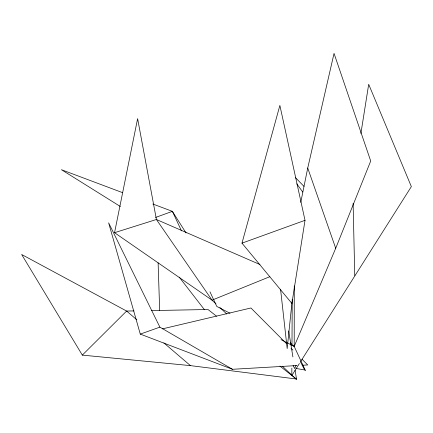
<?xml version="1.0" encoding="UTF-8"?>
<svg xmlns="http://www.w3.org/2000/svg" width="433" height="433" viewBox="0 0 433 433"><rect width="100%" height="100%" fill="white"/><g stroke="black" fill="none" stroke-linecap="round" stroke-linejoin="round"><path stroke-width="0.65" d="M304.404 369.56L305.389 370.48L294.207 346.427L294.278 285.883M291.858 368.12L291.82 375.546L299.371 363.547M291.983 345.171L292.226 299.263M291.885 303.419L241.982 243.157L279.87 105.441L305.016 220.327L291.885 303.419L287.182 348.657L280.562 289.239M360.9 133.445L368.689 84.305L411.35 186.612L300.811 361.257M269.856 276.682L212.029 300.156L114.55 232.694L137.618 118.631L156.41 219.493L212.029 300.156L215.964 303.852M300.767 202.368L307.733 168.02L334.043 53.405L370.708 161.011L335.705 248.282L294.207 346.427L281.006 339.607M296.058 365.457L294.684 368.543L293.125 365.539M136.828 319.781L126.615 311.051L21.65 254.49L82.324 355.114L126.615 311.051L134.019 310.91M155.571 217.442L172.377 211.353L186.055 232.986M241.982 243.157L305.016 220.327M159.88 327.142L108.629 222.833L140.287 334.103L159.88 327.142L232.478 369.295L296.962 365.56M114.55 232.694L156.41 219.493L259.962 264.536M162.548 328.847L250.934 307.982L286.24 343.396M302.337 365.246L307.711 364.938L301.985 359.195M151.512 310.58L208.029 309.514L216.489 316.171M82.324 355.114L190.439 365.62L296.318 378.989L279.929 366.091M296.026 368.461L304.643 369.934L300.329 361.555M122.571 192.653L61.416 169.693L120.342 206.498M152.833 204.013L172.377 211.353L181.487 230.854M140.287 334.103L232.478 369.295M229.993 313.254L216.792 306.429L209.962 291.804M290.429 343.629L294.207 346.427M163.891 342.92L190.439 365.62M219.894 307.549L226.778 314.012M282.348 366.199L296.61 379.595L295.084 370.258M291.014 348.186L292.925 350.097M295.566 177.746L304.009 186.396M179.213 277.125L204.479 309.73M296.789 183.857L302.748 192.036M290.467 342.395L291.701 344.787M307.733 168.02L335.705 248.282M288.659 330.915L292.908 356.922M158.115 262.793L159.68 310.58M353.111 203.434L354.757 275.523"/></g></svg>
